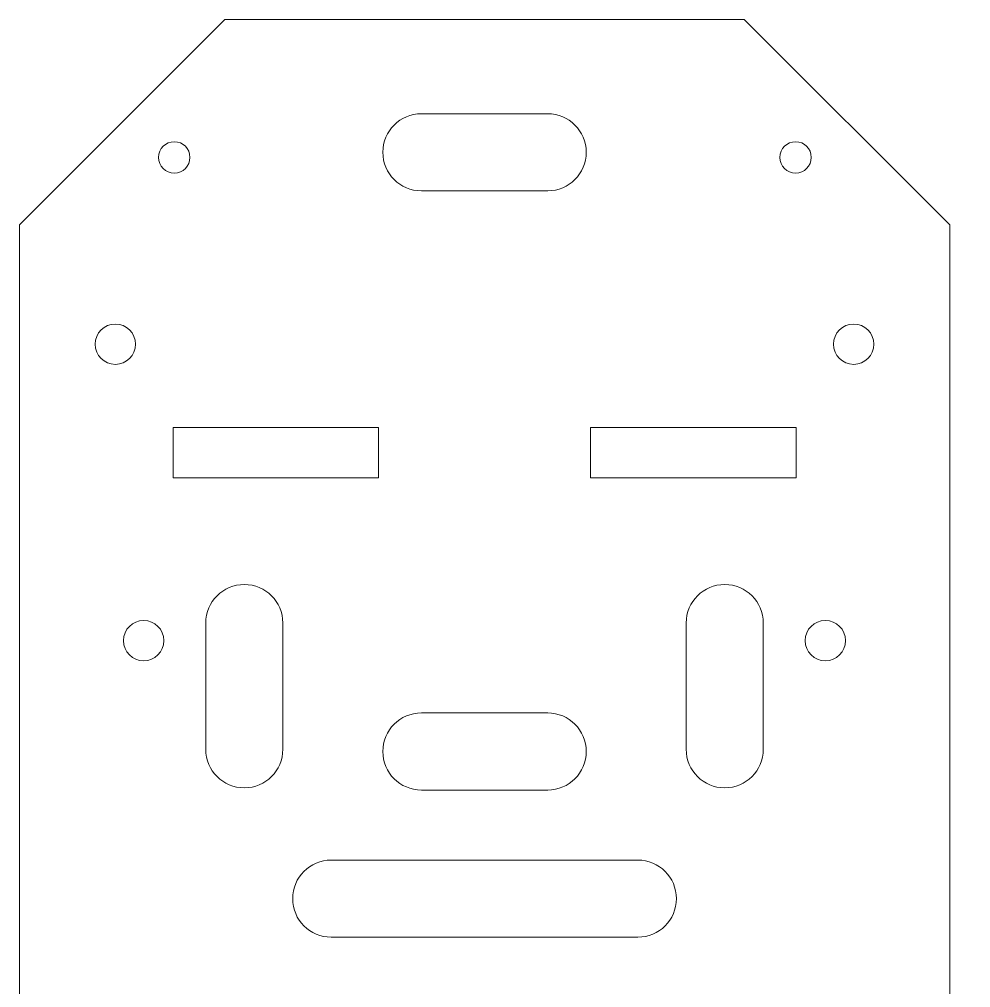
# Model space of a CAD drawing. Header units: inches. Extents: x -12 to 12, y -7.2 to 7.2.
# Drawn here: x 2.544 to 7.137, y 1.757 to 6.433 of the extents above; entities that cross this region are included whole.
import ezdxf

# ---------------------------------------------------------------- set-up
doc = ezdxf.new("R2010")
doc.units = ezdxf.units.IN
doc.header["$MEASUREMENT"] = 0
doc.layers.add('Layer 1', color=7, linetype='Continuous')

msp = doc.modelspace()

# ---------------------------------------------------------------- linework, layer by layer
at = {"layer": 'Layer 1', "lineweight": 20}
for points, knots in [([(3.5363, 6.4331), (3.5363, 6.4331), (2.5442, 5.441), (2.5442, 5.441), (2.5442, 5.441), (2.5442, 5.441), (2.5442, -0.9835), (2.5442, -0.9835), (2.5442, -0.9835), (2.5442, -0.9835), (3.4324, -1.8718), (3.4324, -1.8718), (3.4324, -1.8718), (3.4858, -1.9941), (3.6077, -2.0796), (3.7496, -2.0796), (3.7496, -2.0796), (3.8465, -2.0796), (3.9341, -2.0397), (3.9969, -1.9756), (3.9969, -1.9756), (3.9969, -1.9756), (6.5434, -1.9749), (6.5434, -1.9749), (6.5434, -1.9749), (6.6064, -2.0395), (6.6942, -2.0796), (6.7913, -2.0796), (6.7913, -2.0796), (6.8879, -2.0796), (6.9754, -2.04), (7.0382, -1.9761), (7.0382, -1.9761), (7.0995, -1.9137), (7.1374, -1.828), (7.1374, -1.7335), (7.1374, -1.7335), (7.1374, -1.6382), (7.0369, -1.5776), (7.0364, -1.4892), (7.0364, -1.4892), (7.0364, -1.4892), (7.0362, -1.4891), (7.0362, -1.4891), (7.0362, -1.4891), (7.0362, -1.4891), (7.0362, 5.441), (7.0362, 5.441), (7.0362, 5.441), (7.0362, 5.441), (6.0442, 6.4331), (6.0442, 6.4331), (6.0442, 6.4331), (6.0442, 6.4331), (3.5363, 6.4331), (3.5363, 6.4331)], [0, 0, 0, 0, 0.066667, 0.066667, 0.066667, 0.066667, 0.133333, 0.133333, 0.133333, 0.133333, 0.2, 0.2, 0.2, 0.2, 0.266667, 0.266667, 0.266667, 0.266667, 0.333333, 0.333333, 0.333333, 0.333333, 0.4, 0.4, 0.4, 0.4, 0.466667, 0.466667, 0.466667, 0.466667, 0.533333, 0.533333, 0.533333, 0.533333, 0.6, 0.6, 0.6, 0.6, 0.666667, 0.666667, 0.666667, 0.666667, 0.733333, 0.733333, 0.733333, 0.733333, 0.8, 0.8, 0.8, 0.8, 0.866667, 0.866667, 0.866667, 0.866667, 1, 1, 1, 1]), ([(4.2992, 5.7913), (4.2992, 5.8943), (4.3822, 5.9773), (4.4852, 5.9773), (4.4852, 5.9773), (4.4852, 5.9773), (5.0953, 5.9773), (5.0953, 5.9773), (5.0953, 5.9773), (5.1983, 5.9773), (5.2813, 5.8943), (5.2813, 5.7913), (5.2813, 5.7913), (5.2813, 5.6882), (5.1983, 5.6053), (5.0953, 5.6053), (5.0953, 5.6053), (5.0953, 5.6053), (4.4852, 5.6053), (4.4852, 5.6053), (4.4852, 5.6053), (4.3822, 5.6053), (4.2992, 5.6882), (4.2992, 5.7913)], [0, 0, 0, 0, 0.142857, 0.142857, 0.142857, 0.142857, 0.285714, 0.285714, 0.285714, 0.285714, 0.428571, 0.428571, 0.428571, 0.428571, 0.571429, 0.571429, 0.571429, 0.571429, 0.714286, 0.714286, 0.714286, 0.714286, 1, 1, 1, 1]), ([(3.3679, 5.7666), (3.3679, 5.7248), (3.3339, 5.6908), (3.2921, 5.6908), (3.2921, 5.6908), (3.2502, 5.6908), (3.2163, 5.7248), (3.2163, 5.7666), (3.2163, 5.7666), (3.2163, 5.8085), (3.2502, 5.8424), (3.2921, 5.8424), (3.2921, 5.8424), (3.3339, 5.8424), (3.3679, 5.8085), (3.3679, 5.7666)], [0, 0, 0, 0, 0.2, 0.2, 0.2, 0.2, 0.4, 0.4, 0.4, 0.4, 0.6, 0.6, 0.6, 0.6, 1, 1, 1, 1]), ([(6.3678, 5.7666), (6.3678, 5.7248), (6.334, 5.6908), (6.2921, 5.6908), (6.2921, 5.6908), (6.2502, 5.6908), (6.2162, 5.7248), (6.2162, 5.7666), (6.2162, 5.7666), (6.2162, 5.8085), (6.2502, 5.8424), (6.2921, 5.8424), (6.2921, 5.8424), (6.334, 5.8424), (6.3678, 5.8085), (6.3678, 5.7666)], [0, 0, 0, 0, 0.2, 0.2, 0.2, 0.2, 0.4, 0.4, 0.4, 0.4, 0.6, 0.6, 0.6, 0.6, 1, 1, 1, 1]), ([(3.2863, 4.2197), (3.2863, 4.2197), (4.2784, 4.2197), (4.2784, 4.2197), (4.2784, 4.2197), (4.2784, 4.2197), (4.2784, 4.4618), (4.2784, 4.4618), (4.2784, 4.4618), (4.2784, 4.4618), (3.2863, 4.4618), (3.2863, 4.4618), (3.2863, 4.4618), (3.2863, 4.4618), (3.2863, 4.2197), (3.2863, 4.2197)], [0, 0, 0, 0, 0.2, 0.2, 0.2, 0.2, 0.4, 0.4, 0.4, 0.4, 0.6, 0.6, 0.6, 0.6, 1, 1, 1, 1]), ([(5.3021, 4.2197), (5.3021, 4.2197), (6.2942, 4.2197), (6.2942, 4.2197), (6.2942, 4.2197), (6.2942, 4.2197), (6.2942, 4.4618), (6.2942, 4.4618), (6.2942, 4.4618), (6.2942, 4.4618), (5.3021, 4.4618), (5.3021, 4.4618), (5.3021, 4.4618), (5.3021, 4.4618), (5.3021, 4.2197), (5.3021, 4.2197)], [0, 0, 0, 0, 0.2, 0.2, 0.2, 0.2, 0.4, 0.4, 0.4, 0.4, 0.6, 0.6, 0.6, 0.6, 1, 1, 1, 1]), ([(3.6302, 3.7042), (3.7333, 3.7042), (3.8163, 3.6213), (3.8163, 3.5183), (3.8163, 3.5183), (3.8163, 3.5183), (3.8163, 2.9081), (3.8163, 2.9081), (3.8163, 2.9081), (3.8163, 2.8051), (3.7333, 2.7221), (3.6302, 2.7221), (3.6302, 2.7221), (3.5272, 2.7221), (3.4442, 2.8051), (3.4442, 2.9081), (3.4442, 2.9081), (3.4442, 2.9081), (3.4442, 3.5183), (3.4442, 3.5183), (3.4442, 3.5183), (3.4442, 3.6213), (3.5272, 3.7042), (3.6302, 3.7042)], [0, 0, 0, 0, 0.142857, 0.142857, 0.142857, 0.142857, 0.285714, 0.285714, 0.285714, 0.285714, 0.428571, 0.428571, 0.428571, 0.428571, 0.571429, 0.571429, 0.571429, 0.571429, 0.714286, 0.714286, 0.714286, 0.714286, 1, 1, 1, 1]), ([(5.9502, 3.7042), (6.0532, 3.7042), (6.1363, 3.6213), (6.1363, 3.5183), (6.1363, 3.5183), (6.1363, 3.5183), (6.1363, 2.9081), (6.1363, 2.9081), (6.1363, 2.9081), (6.1363, 2.8051), (6.0532, 2.7221), (5.9502, 2.7221), (5.9502, 2.7221), (5.8472, 2.7221), (5.7641, 2.8051), (5.7641, 2.9081), (5.7641, 2.9081), (5.7641, 2.9081), (5.7641, 3.5183), (5.7641, 3.5183), (5.7641, 3.5183), (5.7641, 3.6213), (5.8472, 3.7042), (5.9502, 3.7042)], [0, 0, 0, 0, 0.142857, 0.142857, 0.142857, 0.142857, 0.285714, 0.285714, 0.285714, 0.285714, 0.428571, 0.428571, 0.428571, 0.428571, 0.571429, 0.571429, 0.571429, 0.571429, 0.714286, 0.714286, 0.714286, 0.714286, 1, 1, 1, 1]), ([(4.2992, 2.8976), (4.2992, 3.0007), (4.3822, 3.0836), (4.4852, 3.0836), (4.4852, 3.0836), (4.4852, 3.0836), (5.0953, 3.0836), (5.0953, 3.0836), (5.0953, 3.0836), (5.1983, 3.0836), (5.2813, 3.0007), (5.2813, 2.8976), (5.2813, 2.8976), (5.2813, 2.7946), (5.1983, 2.7116), (5.0953, 2.7116), (5.0953, 2.7116), (5.0953, 2.7116), (4.4852, 2.7116), (4.4852, 2.7116), (4.4852, 2.7116), (4.3822, 2.7116), (4.2992, 2.7946), (4.2992, 2.8976)], [0, 0, 0, 0, 0.142857, 0.142857, 0.142857, 0.142857, 0.285714, 0.285714, 0.285714, 0.285714, 0.428571, 0.428571, 0.428571, 0.428571, 0.571429, 0.571429, 0.571429, 0.571429, 0.714286, 0.714286, 0.714286, 0.714286, 1, 1, 1, 1]), ([(3.8639, 2.187), (3.8639, 2.2901), (3.9469, 2.3731), (4.0499, 2.3731), (4.0499, 2.3731), (4.0499, 2.3731), (5.5305, 2.3731), (5.5305, 2.3731), (5.5305, 2.3731), (5.6335, 2.3731), (5.7166, 2.2901), (5.7166, 2.187), (5.7166, 2.187), (5.7166, 2.084), (5.6335, 2.0011), (5.5305, 2.0011), (5.5305, 2.0011), (5.5305, 2.0011), (4.0499, 2.0011), (4.0499, 2.0011), (4.0499, 2.0011), (3.9469, 2.0011), (3.8639, 2.084), (3.8639, 2.187)], [0, 0, 0, 0, 0.142857, 0.142857, 0.142857, 0.142857, 0.285714, 0.285714, 0.285714, 0.285714, 0.428571, 0.428571, 0.428571, 0.428571, 0.571429, 0.571429, 0.571429, 0.571429, 0.714286, 0.714286, 0.714286, 0.714286, 1, 1, 1, 1])]:
    msp.add_open_spline(points, degree=3, knots=knots, dxfattribs=at)
at = {"layer": 'Layer 1', "lineweight": 15}
for points in [[(3.1051, 4.8645), (3.1051, 4.9183), (3.0616, 4.9619), (3.0077, 4.9619), (3.0077, 4.9619), (2.954, 4.9619), (2.9104, 4.9183), (2.9104, 4.8645), (2.9104, 4.8645), (2.9104, 4.8107), (2.954, 4.7671), (3.0077, 4.7671), (3.0077, 4.7671), (3.0616, 4.7671), (3.1051, 4.8107), (3.1051, 4.8645)], [(6.6701, 4.8645), (6.6701, 4.9183), (6.6265, 4.9619), (6.5727, 4.9619), (6.5727, 4.9619), (6.5189, 4.9619), (6.4754, 4.9183), (6.4754, 4.8645), (6.4754, 4.8645), (6.4754, 4.8107), (6.5189, 4.7671), (6.5727, 4.7671), (6.5727, 4.7671), (6.6265, 4.7671), (6.6701, 4.8107), (6.6701, 4.8645)], [(3.2418, 3.4331), (3.2418, 3.4869), (3.1982, 3.5305), (3.1444, 3.5305), (3.1444, 3.5305), (3.0906, 3.5305), (3.047, 3.4869), (3.047, 3.4331), (3.047, 3.4331), (3.047, 3.3793), (3.0906, 3.3357), (3.1444, 3.3357), (3.1444, 3.3357), (3.1982, 3.3357), (3.2418, 3.3793), (3.2418, 3.4331)], [(6.5334, 3.4331), (6.5334, 3.4869), (6.4899, 3.5305), (6.436, 3.5305), (6.436, 3.5305), (6.3824, 3.5305), (6.3387, 3.4869), (6.3387, 3.4331), (6.3387, 3.4331), (6.3387, 3.3793), (6.3824, 3.3357), (6.436, 3.3357), (6.436, 3.3357), (6.4899, 3.3357), (6.5334, 3.3793), (6.5334, 3.4331)]]:
    msp.add_open_spline(points, degree=3, knots=[0, 0, 0, 0, 0.2, 0.2, 0.2, 0.2, 0.4, 0.4, 0.4, 0.4, 0.6, 0.6, 0.6, 0.6, 1, 1, 1, 1], dxfattribs=at)

doc.saveas('drawing.dxf')
